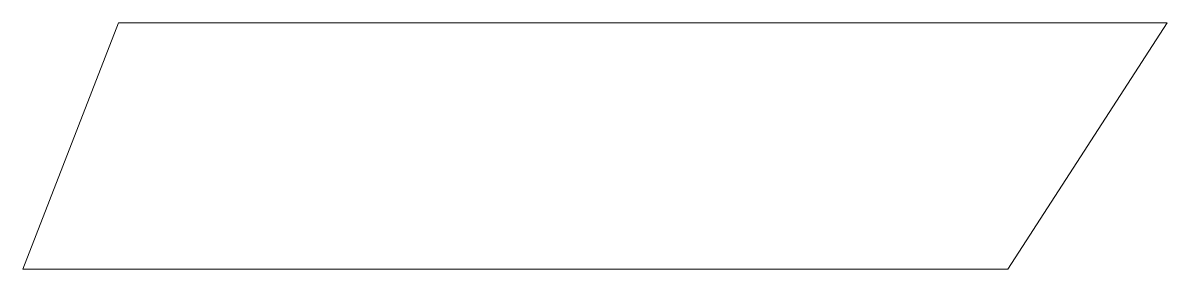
# Model space of a CAD drawing. Header units: millimetres. Extents: x -6893 to -6521, y -1660 to -1580.
import ezdxf

# ---------------------------------------------------------------- set-up
doc = ezdxf.new("R2010")
doc.units = ezdxf.units.MM

msp = doc.modelspace()

# ---------------------------------------------------------------- linework, layer by layer
at = {"color": 7, "linetype": 'Continuous', "lineweight": 15}
for p, q in [((-6893.19, -1660.21), (-6862.16, -1580)), ((-6862.16, -1580), (-6521.45, -1580)), ((-6521.45, -1580), (-6573.19, -1660.21)), ((-6573.19, -1660.21), (-6893.19, -1660.21))]:
    msp.add_line(p, q, dxfattribs=at)

doc.saveas('drawing.dxf')
